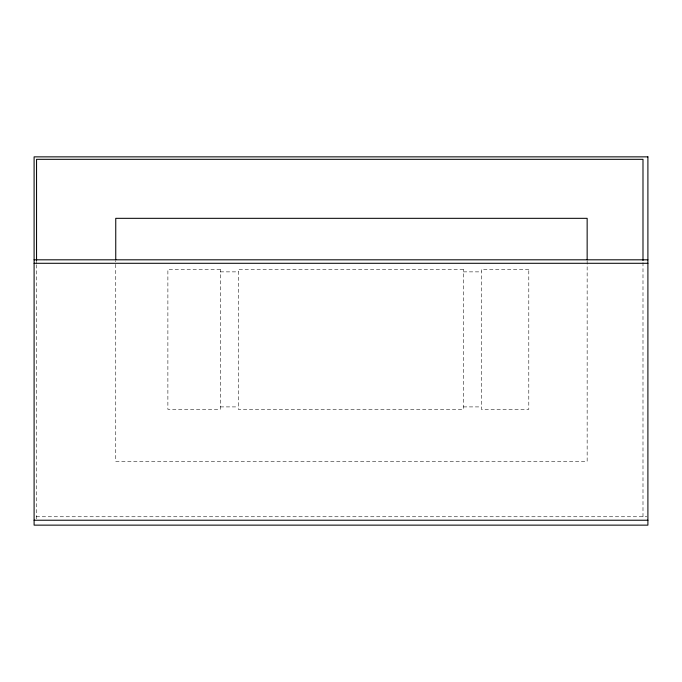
<?xml version="1.0" encoding="UTF-8"?>
<svg xmlns="http://www.w3.org/2000/svg" width="682" height="682" viewBox="0 0 682 682"><rect width="100%" height="100%" fill="white"/><g stroke="black" fill="none" stroke-linecap="round" stroke-linejoin="round"><path stroke-width="0.51" stroke-dasharray="3.41 2.56" d="M220.295 271.871L238.282 271.871M463.376 271.871L481.356 271.871M220.295 406.907L238.282 406.907M463.376 406.907L481.356 406.907M36.231 516.76L646.834 516.76M642.99 262.587L642.99 519.164M587.151 260.78L587.151 461.39L115.752 461.39L115.752 260.78M36.555 260.456L36.555 263.653M36.555 264.718L36.555 519.164M220.295 269.416L167.883 269.416L167.883 409.362L220.295 409.362L220.295 269.416M463.376 269.416L238.282 269.416L238.282 409.362L463.376 409.362L463.376 269.416M528.797 269.416L481.356 269.416L481.356 409.362L528.797 409.362L528.797 269.416"/><path stroke-width="1.02" d="M34.1 259.816L647.9 259.816M34.1 263.286L647.9 263.286M34.1 520.23L647.9 520.23M642.99 260.456L642.99 159.315L36.555 159.315L36.555 260.456M587.151 259.723L587.151 218.325L115.752 218.325L115.752 259.723M647.9 156.86L34.1 156.86L34.1 525.14L647.9 525.14L647.9 156.86"/></g></svg>
